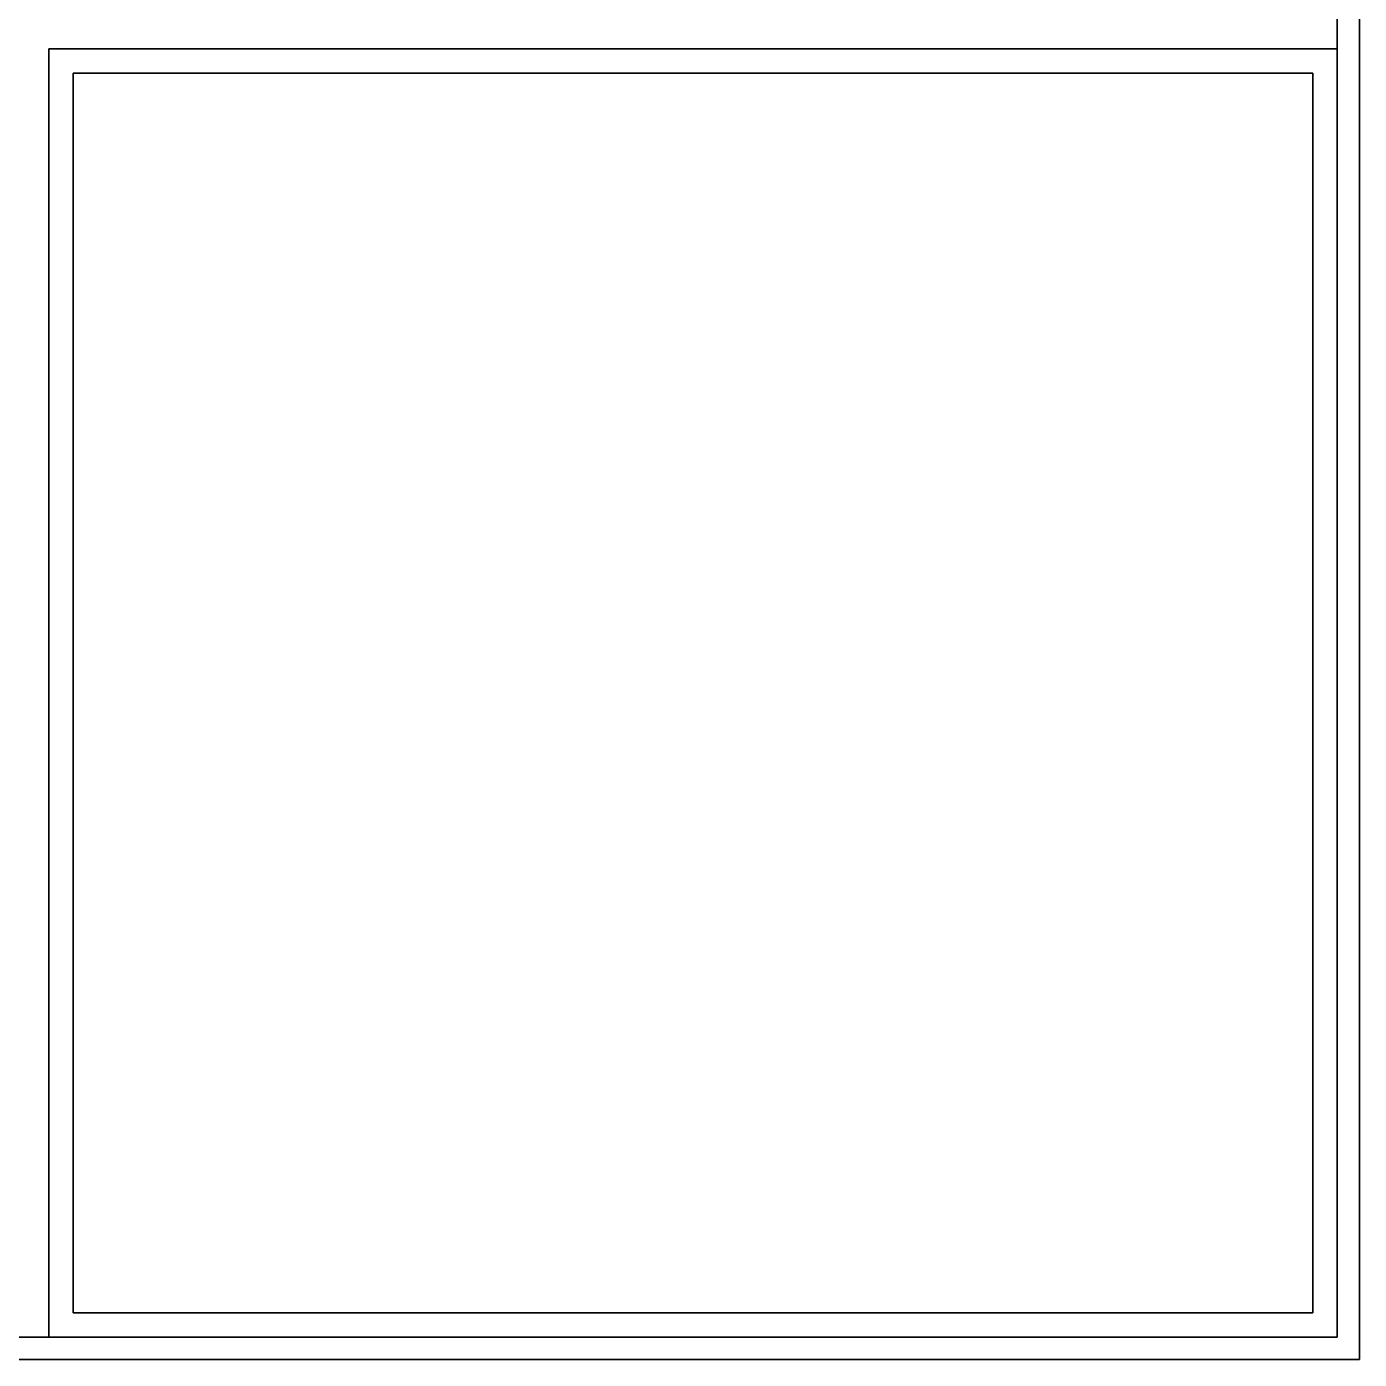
# Model space of a CAD drawing. Header units: inches. Extents: x 0 to 900, y -600 to 85.
# Drawn here: x 600 to 900, y -600 to -300 of the extents above; entities that cross this region are included whole.
import ezdxf

# ---------------------------------------------------------------- set-up
doc = ezdxf.new("R2010")
doc.units = ezdxf.units.IN
doc.header["$MEASUREMENT"] = 0
doc.layers.add('01_SNIJLIJNEN', color=7, linetype='Continuous')
doc.layers.add('04_WERKBLAD', color=7, linetype='Continuous')

msp = doc.modelspace()

# ---------------------------------------------------------------- linework, layer by layer
at = {"layer": '01_SNIJLIJNEN', "color": 7, "lineweight": 35, "true_color": 0xffffff}
msp.add_lwpolyline([(895, -595), (5, -595), (5, -5), (895, -5), (895, -595)], dxfattribs=at)
at = {"layer": '01_SNIJLIJNEN', "color": 5, "lineweight": 35, "true_color": 0x0000ff}
for points in [[(895, -595), (5, -595), (5, -5), (895, -5), (895, -595)], [(605, -305), (895, -305)], [(605, -305), (605, -595)], [(889.5, -589.5), (610.5, -589.5), (610.5, -310.5), (889.5, -310.5), (889.5, -589.5)]]:
    msp.add_lwpolyline(points, dxfattribs=at)
at = {"layer": '04_WERKBLAD', "color": 2, "lineweight": 35, "true_color": 0xffff00}
msp.add_lwpolyline([(0, 0), (900, 0), (900, -600), (0, -600), (0, 0)], dxfattribs=at)

doc.saveas('drawing.dxf')
